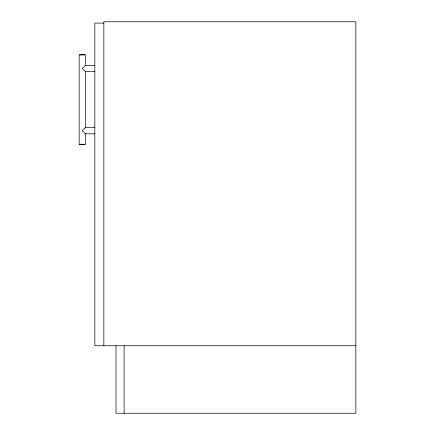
<?xml version="1.0" encoding="UTF-8"?>
<svg xmlns="http://www.w3.org/2000/svg" width="435" height="435" viewBox="0 0 435 435"><rect width="100%" height="100%" fill="white"/><g stroke="black" fill="none" stroke-linecap="round" stroke-linejoin="round"><path stroke-width="0.65" d="M103.84 23.098L94.841 23.098L94.841 345.749L355.841 345.749M79.518 54.598L85.075 54.598M94.841 65.38L85.429 65.38L82.297 68.529L85.429 71.677L94.841 71.677M94.841 127.52L85.429 127.52L82.297 130.669L85.429 133.817L94.841 133.817M79.518 144.599L85.075 144.599M124.089 345.749L124.089 413.25M115.993 345.749L115.993 413.25L355.841 413.25L355.841 21.75L103.84 21.75L103.84 345.749M85.429 65.777L85.429 54.957L79.159 54.957L79.159 144.241L85.429 144.241L85.429 133.42M85.429 71.193L85.429 128.01"/></g></svg>
